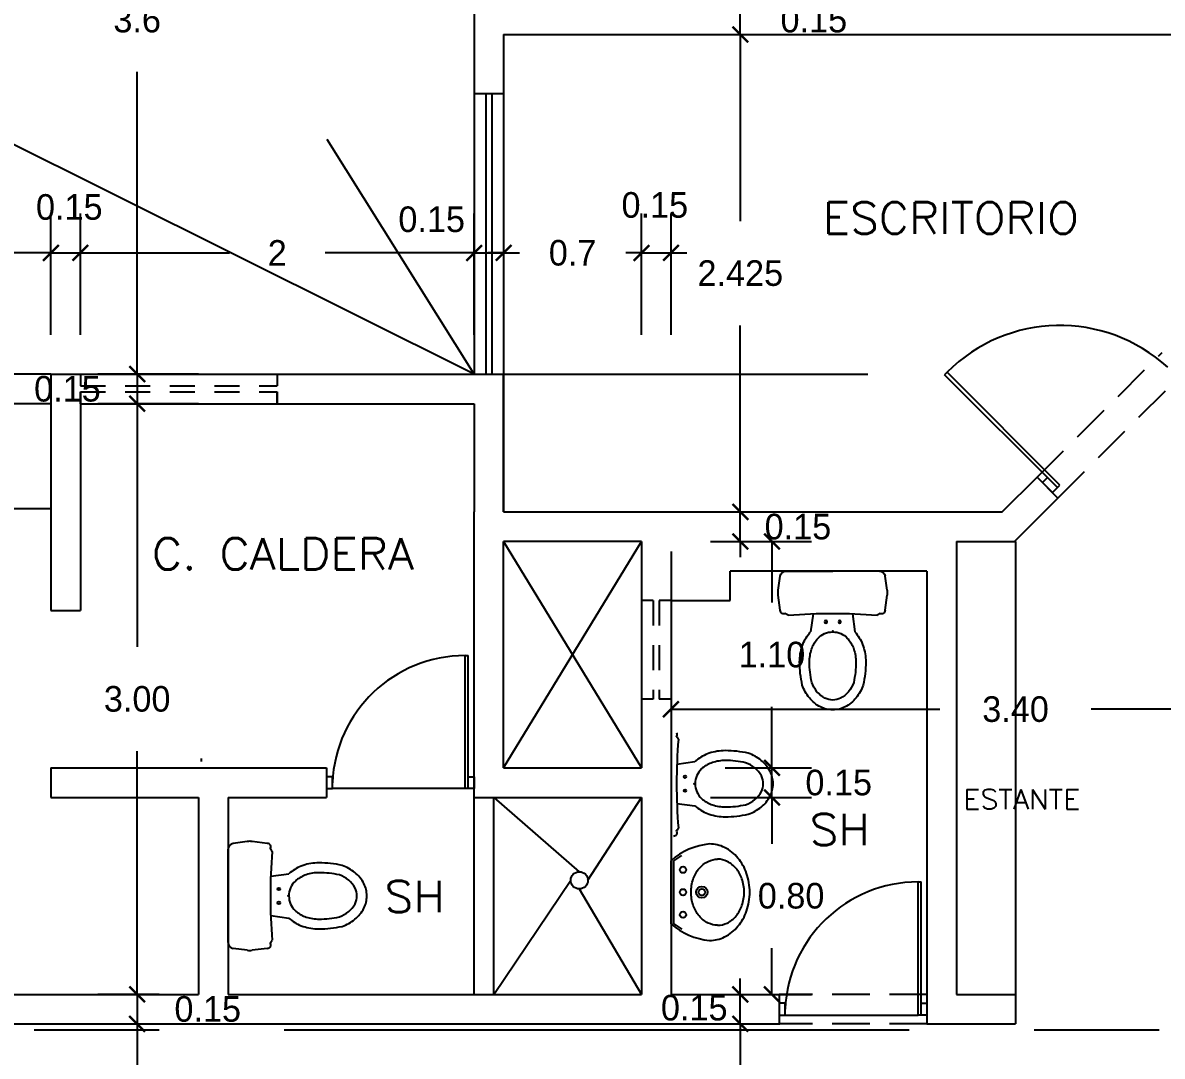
# Model space of a CAD drawing. Header units: millimetres. Extents: x 223 to 336, y 70 to 139.
# Drawn here: x 259.69 to 265.47, y 122.43 to 127.68 of the extents above; entities that cross this region are included whole.
import ezdxf

# ---------------------------------------------------------------- set-up
doc = ezdxf.new("R2010")
doc.units = ezdxf.units.MM
doc.linetypes.add('CENTERX2', pattern=[101.6, 63.5, -12.7, 12.7, -12.7])
doc.linetypes.add('HIDDEN', pattern=[9.525, 6.35, -3.175])
doc.layers.add('COTAS', color=3, linetype='Continuous', lineweight=9)
for name, color, linetype in [('linea-corte', 140, 'CENTERX2'), ('MUEBLES', 253, 'Continuous'), ('MUROS', 5, 'Continuous'), ('MUROS-BAJOS', 40, 'Continuous'), ('pisos', 8, 'Continuous'), ('PROYECCIONES', 6, 'HIDDEN'), ('PUERTAS', 2, 'Continuous'), ('TEXTOS', 4, 'Continuous')]:
    doc.layers.add(name, color=color, linetype=linetype)
doc.layers.add('VENTANAS', color=250, linetype='Continuous', plot=False)
doc.styles.add('ROMANS', font='romans.shx', dxfattribs={"height": 0.05})
doc.dimstyles.new('ISO-25', dxfattribs={"dimtxt": 0.13, "dimasz": 0.08, "dimexe": 0.2, "dimexo": 0.2, "dimgap": 0.2, "dimtad": 0, "dimtih": 1, "dimtoh": 1, "dimdec": 3, "dimdsep": 46, "dimtxsty": 'Standard', "dimblk": 'ARCHTICK', "dimcen": 3, "dimadec": 0, "dimazin": 0, "dimtfac": 1, "dimtdec": 3, "dimtmove": 0, "dimatfit": 3, "dimldrblk": 'ARCHTICK', "dimfxl": 1, "dimarcsym": 0})

# ---------------------------------------------------------------- blocks, each defined once
blk = doc.blocks.new('_ARCHTICK')
at = {"color": 0, "linetype": 'ByBlock', "const_width": 0.15}
blk.add_lwpolyline([(-0.5, -0.5), (0.5, 0.5)], dxfattribs=at)
blk = doc.blocks.new('*D173')
at = {"layer": 'COTAS', "color": 0, "lineweight": -2, "ltscale": 0.05, "transparency": 16777216}
for p, q in [((262.9788, 124.9958), (262.9788, 123.9937)), ((266.4788, 124.6208), (266.4788, 123.9937)), ((262.9788, 124.1937), (264.3446, 124.1937)), ((266.4788, 124.1937), (265.1129, 124.1937))]:
    blk.add_line(p, q, dxfattribs=at)
at = {"layer": 'Defpoints', "color": 0, "ltscale": 0.05, "transparency": 16777216}
for p in [(262.9788, 125.1958), (266.4788, 124.8208), (262.9788, 124.1937)]:
    blk.add_point(p, dxfattribs=at)
at = {"layer": 'COTAS', "color": 0, "lineweight": -2, "ltscale": 0.05, "transparency": 16777216, "xscale": 0.08, "yscale": 0.08, "zscale": 0.08, "rotation": 180}
blk.add_blockref('_ARCHTICK', (262.9788, 124.1937), dxfattribs=at)
at = {"layer": 'COTAS', "color": 0, "lineweight": -2, "ltscale": 0.05, "transparency": 16777216, "xscale": 0.08, "yscale": 0.08, "zscale": 0.08}
blk.add_blockref('_ARCHTICK', (266.4788, 124.1937), dxfattribs=at)
at = {"layer": 'COTAS', "color": 0, "ltscale": 0.05, "transparency": 16777216, "insert": (264.7288, 124.1937), "char_height": 0.13, "attachment_point": 5}
blk.add_mtext('3.40', dxfattribs=at)
blk = doc.blocks.new('*D175')
at = {"layer": 'COTAS', "color": 0, "lineweight": -2, "ltscale": 0.05, "transparency": 16777216}
for p, q in [((263.1788, 125.0458), (263.6915, 125.0458)), ((263.4915, 125.0458), (263.4915, 124.7358)), ((263.4915, 123.8958), (263.4915, 124.2058)), ((263.2538, 123.8958), (263.6915, 123.8958))]:
    blk.add_line(p, q, dxfattribs=at)
at = {"layer": 'Defpoints', "color": 0, "ltscale": 0.05, "transparency": 16777216}
for p in [(262.9788, 125.0458), (263.4915, 125.0458), (263.0538, 123.8958)]:
    blk.add_point(p, dxfattribs=at)
at = {"layer": 'COTAS', "color": 0, "lineweight": -2, "ltscale": 0.05, "transparency": 16777216, "xscale": 0.08, "yscale": 0.08, "zscale": 0.08}
for p, rotation in [((263.4915, 125.0458), 90), ((263.4915, 123.8958), 270)]:
    blk.add_blockref('_ARCHTICK', p, dxfattribs=dict(at, rotation=rotation))
at = {"layer": 'COTAS', "color": 0, "ltscale": 0.05, "transparency": 16777216, "insert": (263.4915, 124.4708), "char_height": 0.13, "attachment_point": 5}
blk.add_mtext('1.10', dxfattribs=at)
blk = doc.blocks.new('*D176')
at = {"layer": 'COTAS', "color": 0, "lineweight": -2, "ltscale": 0.05, "transparency": 16777216}
for p, q in [((260.5788, 125.7458), (260.0672, 125.7458)), ((260.2672, 125.7458), (260.2672, 124.5108)), ((260.2672, 122.7458), (260.2672, 123.9808)), ((260.3788, 122.7458), (260.0672, 122.7458))]:
    blk.add_line(p, q, dxfattribs=at)
at = {"layer": 'Defpoints', "color": 0, "ltscale": 0.05, "transparency": 16777216}
for p in [(260.7788, 125.7458), (260.2672, 122.7458), (260.5788, 122.7458)]:
    blk.add_point(p, dxfattribs=at)
at = {"layer": 'COTAS', "color": 0, "lineweight": -2, "ltscale": 0.05, "transparency": 16777216, "xscale": 0.08, "yscale": 0.08, "zscale": 0.08}
for p, rotation in [((260.2672, 125.7458), 90), ((260.2672, 122.7458), 270)]:
    blk.add_blockref('_ARCHTICK', p, dxfattribs=dict(at, rotation=rotation))
at = {"layer": 'COTAS', "color": 0, "ltscale": 0.05, "transparency": 16777216, "insert": (260.2672, 124.2458), "char_height": 0.13, "attachment_point": 5}
blk.add_mtext('3.00', dxfattribs=at)
blk = doc.blocks.new('*D188')
at = {"layer": 'COTAS', "color": 0, "lineweight": -2, "ltscale": 0.05, "transparency": 16777216}
for p, q in [((260.2672, 122.7458), (260.2672, 122.8258)), ((260.3788, 122.7458), (260.0672, 122.7458)), ((260.2672, 122.7458), (260.2672, 122.5958)), ((260.2672, 122.7458), (260.2672, 122.5958)), ((258.5788, 122.5958), (260.4672, 122.5958)), ((260.2672, 122.5958), (260.2672, 122.5158))]:
    blk.add_line(p, q, dxfattribs=at)
at = {"layer": 'Defpoints', "color": 0, "ltscale": 0.05, "transparency": 16777216}
for p in [(260.5788, 122.7458), (258.3788, 122.5958), (260.2672, 122.5958)]:
    blk.add_point(p, dxfattribs=at)
at = {"layer": 'COTAS', "color": 0, "lineweight": -2, "ltscale": 0.05, "transparency": 16777216, "xscale": 0.08, "yscale": 0.08, "zscale": 0.08}
for p, rotation in [((260.2672, 122.7458), 270), ((260.2672, 122.5958), 90)]:
    blk.add_blockref('_ARCHTICK', p, dxfattribs=dict(at, rotation=rotation))
at = {"layer": 'COTAS', "color": 0, "ltscale": 0.05, "transparency": 16777216, "insert": (260.6256, 122.6708), "char_height": 0.13, "attachment_point": 5}
blk.add_mtext('0.15', dxfattribs=at)
blk = doc.blocks.new('*D189')
at = {"layer": 'COTAS', "color": 0, "lineweight": -2, "ltscale": 0.05, "transparency": 16777216}
for p, q in [((258.5788, 122.5958), (260.4672, 122.5958)), ((260.2672, 122.5958), (260.2672, 122.3608)), ((260.2672, 121.5958), (260.2672, 121.8308)), ((258.5788, 121.5958), (260.4672, 121.5958))]:
    blk.add_line(p, q, dxfattribs=at)
at = {"layer": 'Defpoints', "color": 0, "ltscale": 0.05, "transparency": 16777216}
for p in [(258.3788, 122.5958), (258.3788, 121.5958), (260.2672, 121.5958)]:
    blk.add_point(p, dxfattribs=at)
at = {"layer": 'COTAS', "color": 0, "lineweight": -2, "ltscale": 0.05, "transparency": 16777216, "xscale": 0.08, "yscale": 0.08, "zscale": 0.08}
for p, rotation in [((260.2672, 122.5958), 90), ((260.2672, 121.5958), 270)]:
    blk.add_blockref('_ARCHTICK', p, dxfattribs=dict(at, rotation=rotation))
at = {"layer": 'COTAS', "color": 0, "ltscale": 0.05, "transparency": 16777216, "insert": (260.2672, 122.0958), "char_height": 0.13, "attachment_point": 5}
blk.add_mtext('1.00', dxfattribs=at)
blk = doc.blocks.new('*D192')
at = {"layer": 'COTAS', "color": 0, "lineweight": -2, "ltscale": 0.05, "transparency": 16777216}
for p, q in [((263.2931, 122.5958), (263.5308, 122.5958)), ((263.3308, 122.5958), (263.3308, 122.3608)), ((263.3308, 121.5958), (263.3308, 121.8308)), ((263.2931, 121.5958), (263.5308, 121.5958))]:
    blk.add_line(p, q, dxfattribs=at)
at = {"layer": 'Defpoints', "color": 0, "ltscale": 0.05, "transparency": 16777216}
for p in [(263.0931, 122.5958), (263.3308, 122.5958), (263.0931, 121.5958)]:
    blk.add_point(p, dxfattribs=at)
at = {"layer": 'COTAS', "color": 0, "lineweight": -2, "ltscale": 0.05, "transparency": 16777216, "xscale": 0.08, "yscale": 0.08, "zscale": 0.08}
for p, rotation in [((263.3308, 122.5958), 90), ((263.3308, 121.5958), 270)]:
    blk.add_blockref('_ARCHTICK', p, dxfattribs=dict(at, rotation=rotation))
at = {"layer": 'COTAS', "color": 0, "ltscale": 0.05, "transparency": 16777216, "insert": (263.3308, 122.0958), "char_height": 0.13, "attachment_point": 5}
blk.add_mtext('1.00', dxfattribs=at)
blk = doc.blocks.new('*D193')
at = {"layer": 'COTAS', "color": 0, "lineweight": -2, "ltscale": 0.05, "transparency": 16777216}
for p, q in [((263.3308, 122.7458), (263.3308, 122.8258)), ((263.1788, 122.7458), (263.5308, 122.7458)), ((263.3308, 122.5958), (263.3308, 122.7458)), ((263.3308, 122.5958), (263.3308, 122.7458)), ((263.2931, 122.5958), (263.5308, 122.5958)), ((263.3308, 122.5958), (263.3308, 122.5158))]:
    blk.add_line(p, q, dxfattribs=at)
at = {"layer": 'Defpoints', "color": 0, "ltscale": 0.05, "transparency": 16777216}
for p in [(262.9788, 122.7458), (263.3308, 122.7458), (263.0931, 122.5958)]:
    blk.add_point(p, dxfattribs=at)
at = {"layer": 'COTAS', "color": 0, "lineweight": -2, "ltscale": 0.05, "transparency": 16777216, "xscale": 0.08, "yscale": 0.08, "zscale": 0.08}
for p, rotation in [((263.3308, 122.7458), 270), ((263.3308, 122.5958), 90)]:
    blk.add_blockref('_ARCHTICK', p, dxfattribs=dict(at, rotation=rotation))
at = {"layer": 'COTAS', "color": 0, "ltscale": 0.05, "transparency": 16777216, "insert": (263.0967, 122.6772), "char_height": 0.13, "attachment_point": 5}
blk.add_mtext('0.15', dxfattribs=at)
blk = doc.blocks.new('*D194')
at = {"layer": 'COTAS', "color": 0, "lineweight": -2, "ltscale": 0.05, "transparency": 16777216}
for p, q in [((263.1788, 123.7458), (263.6915, 123.7458)), ((263.4915, 123.7458), (263.4915, 123.5108)), ((263.4915, 122.7458), (263.4915, 122.9808)), ((263.1788, 122.7458), (263.6915, 122.7458))]:
    blk.add_line(p, q, dxfattribs=at)
at = {"layer": 'Defpoints', "color": 0, "ltscale": 0.05, "transparency": 16777216}
for p in [(262.9788, 123.7458), (263.4915, 123.7458), (262.9788, 122.7458)]:
    blk.add_point(p, dxfattribs=at)
at = {"layer": 'COTAS', "color": 0, "lineweight": -2, "ltscale": 0.05, "transparency": 16777216, "xscale": 0.08, "yscale": 0.08, "zscale": 0.08}
for p, rotation in [((263.4915, 123.7458), 90), ((263.4915, 122.7458), 270)]:
    blk.add_blockref('_ARCHTICK', p, dxfattribs=dict(at, rotation=rotation))
at = {"layer": 'COTAS', "color": 0, "ltscale": 0.05, "transparency": 16777216, "insert": (263.5887, 123.2458), "char_height": 0.13, "attachment_point": 5}
blk.add_mtext('0.80', dxfattribs=at)
blk = doc.blocks.new('*D195')
at = {"layer": 'COTAS', "color": 0, "lineweight": -2, "ltscale": 0.05, "transparency": 16777216}
for p, q in [((263.4915, 123.8958), (263.4915, 123.9758)), ((263.2538, 123.8958), (263.6915, 123.8958)), ((263.4915, 123.7458), (263.4915, 123.8958)), ((263.4915, 123.7458), (263.4915, 123.8958)), ((263.1788, 123.7458), (263.6915, 123.7458)), ((263.4915, 123.7458), (263.4915, 123.6658))]:
    blk.add_line(p, q, dxfattribs=at)
at = {"layer": 'Defpoints', "color": 0, "ltscale": 0.05, "transparency": 16777216}
for p in [(263.0538, 123.8958), (263.4915, 123.8958), (262.9788, 123.7458)]:
    blk.add_point(p, dxfattribs=at)
at = {"layer": 'COTAS', "color": 0, "lineweight": -2, "ltscale": 0.05, "transparency": 16777216, "xscale": 0.08, "yscale": 0.08, "zscale": 0.08}
for p, rotation in [((263.4915, 123.8958), 270), ((263.4915, 123.7458), 90)]:
    blk.add_blockref('_ARCHTICK', p, dxfattribs=dict(at, rotation=rotation))
at = {"layer": 'COTAS', "color": 0, "ltscale": 0.05, "transparency": 16777216, "insert": (263.8305, 123.8208), "char_height": 0.13, "attachment_point": 5}
blk.add_mtext('0.15', dxfattribs=at)
blk = doc.blocks.new('*D225')
at = {"layer": 'COTAS', "color": 0, "lineweight": -2, "ltscale": 0.05, "transparency": 16777216}
for p, q in [((260.5788, 129.4958), (260.0672, 129.4958)), ((260.2672, 129.4958), (260.2672, 127.9608)), ((260.2672, 125.8958), (260.2672, 127.4308)), ((260.5788, 125.8958), (260.0672, 125.8958))]:
    blk.add_line(p, q, dxfattribs=at)
at = {"layer": 'Defpoints', "color": 0, "ltscale": 0.05, "transparency": 16777216}
for p in [(260.7788, 129.4958), (260.2672, 125.8958), (260.7788, 125.8958)]:
    blk.add_point(p, dxfattribs=at)
at = {"layer": 'COTAS', "color": 0, "lineweight": -2, "ltscale": 0.05, "transparency": 16777216, "xscale": 0.08, "yscale": 0.08, "zscale": 0.08}
for p, rotation in [((260.2672, 129.4958), 90), ((260.2672, 125.8958), 270)]:
    blk.add_blockref('_ARCHTICK', p, dxfattribs=dict(at, rotation=rotation))
at = {"layer": 'COTAS', "color": 0, "ltscale": 0.05, "transparency": 16777216, "insert": (260.2672, 127.6958), "char_height": 0.13, "attachment_point": 5}
blk.add_mtext('3.6', dxfattribs=at)
blk = doc.blocks.new('*D226')
at = {"layer": 'COTAS', "color": 0, "lineweight": -2, "ltscale": 0.05, "transparency": 16777216}
for p, q in [((260.2672, 125.8958), (260.2672, 125.9758)), ((260.5788, 125.8958), (260.0672, 125.8958)), ((260.2672, 125.8958), (260.2672, 125.7458)), ((260.2672, 125.8958), (260.2672, 125.7458)), ((260.5788, 125.7458), (260.0672, 125.7458)), ((260.2672, 125.7458), (260.2672, 125.6658))]:
    blk.add_line(p, q, dxfattribs=at)
at = {"layer": 'Defpoints', "color": 0, "ltscale": 0.05, "transparency": 16777216}
for p in [(260.7788, 125.8958), (260.2672, 125.7458), (260.7788, 125.7458)]:
    blk.add_point(p, dxfattribs=at)
at = {"layer": 'COTAS', "color": 0, "lineweight": -2, "ltscale": 0.05, "transparency": 16777216, "xscale": 0.08, "yscale": 0.08, "zscale": 0.08}
for p, rotation in [((260.2672, 125.8958), 270), ((260.2672, 125.7458), 90)]:
    blk.add_blockref('_ARCHTICK', p, dxfattribs=dict(at, rotation=rotation))
at = {"layer": 'COTAS', "color": 0, "ltscale": 0.05, "transparency": 16777216, "insert": (259.9128, 125.8208), "char_height": 0.13, "attachment_point": 5}
blk.add_mtext('0.15', dxfattribs=at)
blk = doc.blocks.new('*D240')
at = {"layer": 'COTAS', "color": 0, "lineweight": -2, "ltscale": 0.05, "transparency": 16777216}
for p, q in [((263.3308, 125.1958), (263.3308, 125.2758)), ((263.1788, 125.1958), (263.5308, 125.1958)), ((263.3308, 125.0458), (263.3308, 125.1958)), ((263.3308, 125.0458), (263.3308, 125.1958)), ((263.1788, 125.0458), (263.5308, 125.0458)), ((263.3308, 125.0458), (263.3308, 124.9658))]:
    blk.add_line(p, q, dxfattribs=at)
at = {"layer": 'Defpoints', "color": 0, "ltscale": 0.05, "transparency": 16777216}
for p in [(262.9788, 125.1958), (263.3308, 125.1958), (262.9788, 125.0458)]:
    blk.add_point(p, dxfattribs=at)
at = {"layer": 'COTAS', "color": 0, "lineweight": -2, "ltscale": 0.05, "transparency": 16777216, "xscale": 0.08, "yscale": 0.08, "zscale": 0.08}
for p, rotation in [((263.3308, 125.1958), 270), ((263.3308, 125.0458), 90)]:
    blk.add_blockref('_ARCHTICK', p, dxfattribs=dict(at, rotation=rotation))
at = {"layer": 'COTAS', "color": 0, "ltscale": 0.05, "transparency": 16777216, "insert": (263.6234, 125.1208), "char_height": 0.13, "attachment_point": 5}
blk.add_mtext('0.15', dxfattribs=at)
blk = doc.blocks.new('*D241')
at = {"layer": 'COTAS', "color": 0, "lineweight": -2, "ltscale": 0.05, "transparency": 16777216}
for p, q in [((263.1788, 127.6208), (263.5308, 127.6208)), ((263.3308, 127.6208), (263.3308, 126.6733)), ((263.3308, 125.1958), (263.3308, 126.1433)), ((263.1788, 125.1958), (263.5308, 125.1958))]:
    blk.add_line(p, q, dxfattribs=at)
at = {"layer": 'Defpoints', "color": 0, "ltscale": 0.05, "transparency": 16777216}
for p in [(262.9788, 127.6208), (263.3308, 127.6208), (262.9788, 125.1958)]:
    blk.add_point(p, dxfattribs=at)
at = {"layer": 'COTAS', "color": 0, "lineweight": -2, "ltscale": 0.05, "transparency": 16777216, "xscale": 0.08, "yscale": 0.08, "zscale": 0.08}
for p, rotation in [((263.3308, 127.6208), 90), ((263.3308, 125.1958), 270)]:
    blk.add_blockref('_ARCHTICK', p, dxfattribs=dict(at, rotation=rotation))
at = {"layer": 'COTAS', "color": 0, "ltscale": 0.05, "transparency": 16777216, "insert": (263.3308, 126.4083), "char_height": 0.13, "attachment_point": 5}
blk.add_mtext('2.425', dxfattribs=at)
blk = doc.blocks.new('*D242')
at = {"layer": 'COTAS', "color": 0, "lineweight": -2, "ltscale": 0.05, "transparency": 16777216}
for p, q in [((263.3308, 127.7708), (263.3308, 127.8508)), ((263.1788, 127.7708), (263.5308, 127.7708)), ((263.3308, 127.6208), (263.3308, 127.7708)), ((263.3308, 127.6208), (263.3308, 127.7708)), ((263.1788, 127.6208), (263.5308, 127.6208)), ((263.3308, 127.6208), (263.3308, 127.5408))]:
    blk.add_line(p, q, dxfattribs=at)
at = {"layer": 'Defpoints', "color": 0, "ltscale": 0.05, "transparency": 16777216}
for p in [(262.9788, 127.7708), (263.3308, 127.7708), (262.9788, 127.6208)]:
    blk.add_point(p, dxfattribs=at)
at = {"layer": 'COTAS', "color": 0, "lineweight": -2, "ltscale": 0.05, "transparency": 16777216, "xscale": 0.08, "yscale": 0.08, "zscale": 0.08}
for p, rotation in [((263.3308, 127.7708), 270), ((263.3308, 127.6208), 90)]:
    blk.add_blockref('_ARCHTICK', p, dxfattribs=dict(at, rotation=rotation))
at = {"layer": 'COTAS', "color": 0, "ltscale": 0.05, "transparency": 16777216, "insert": (263.7041, 127.6958), "char_height": 0.13, "attachment_point": 5}
blk.add_mtext('0.15', dxfattribs=at)
blk = doc.blocks.new('Waters02')
for p, q in [((-0.2369, 0), (0, 0)), ((0, 0), (0.2369, 0)), ((0.2369, 0), (0, 0)), ((-0.2763, -0.0968), (-0.2666, -0.0259)), ((0.2763, -0.0968), (0.2666, -0.0259)), ((-0.2665, -0.1989), (-0.2764, -0.1232)), ((0.2665, -0.1989), (0.2764, -0.1232)), ((-0.0999, -0.2168), (-0.1124, -0.3084)), ((0.1001, -0.2168), (0.1123, -0.3084))]:
    blk.add_line(p, q)
for points in [[(-0.1124, -0.3084, 0.013963), (-0.1187, -0.3158, 0.089637), (-0.1546, -0.3811, 0.081306), (-0.1679, -0.462, 0.056545), (-0.1546, -0.5792, 0.089637), (-0.1187, -0.6444, 0.104644), (-0.0624, -0.69, 0.118458), (0, -0.705, 0.108474)], [(-0.0754, -0.3421, 0.013963), (-0.0799, -0.3474, 0.089637), (-0.1073, -0.397, 0.081306), (-0.1179, -0.462, 0.055176), (-0.1065, -0.5655, 0.085892), (-0.0799, -0.6129, 0.104644), (-0.0397, -0.6455, 0.118458), (0, -0.655, 0.118458)], [(0, -0.705, 0.118458), (0.0624, -0.69, 0.104644), (0.1187, -0.6444, 0.089637), (0.1546, -0.5792, 0.056545), (0.1679, -0.462, 0.081306), (0.1546, -0.3811, 0.089637), (0.1187, -0.3158, 0.014084), (0.1123, -0.3084, 0.108474)], [(0, -0.655, 0.118458), (0.0397, -0.6455, 0.104644), (0.0799, -0.6129, 0.085892), (0.1065, -0.5655, 0.055176), (0.1179, -0.462, 0.081306), (0.1073, -0.397, 0.089637), (0.0799, -0.3474, 0.014084), (0.0753, -0.342, 0.014084)]]:
    blk.add_lwpolyline(points, format="xyb")
for centre in [(-0.0351, -0.2578), (0.0352, -0.2578)]:
    blk.add_circle(centre, 0.00635)
for centre, radius, start, end in [((-0.2369, -0.03), 0.03, 90, 172.23483), ((0.2369, -0.03), 0.03, 7.76517, 90), ((-0.1772, -0.1103), 0.1, 172.23483, 187.43141), ((0.1772, -0.1103), 0.1, 352.56859, 7.76517), ((-0.2368, -0.195), 0.03, 187.43141, 224.95324), ((-0.2492, -0.1825), 0.0348, 255.42526, 291.0227), ((-0.223, -0.2095), 0.0148, 201.68967, 259.56391), ((0.0001, -3.0244), 2.8094, 90.00157, 94.60914), ((0.0001, -3.0244), 2.8094, 85.39307, 90.00157), ((-0.0001, -3.0244), 2.8094, 85.39086, 89.99843), ((0.223, -0.2095), 0.0148, 280.43609, 338.31033), ((0.2492, -0.1825), 0.0348, 248.9773, 284.57474), ((0.2368, -0.195), 0.03, 315.04676, 352.56859), ((0, -0.4116), 0.1025, 42.73136, 137.3026)]:
    blk.add_arc(centre, radius, start, end)
blk.add_point((0, -0.305))
blk = doc.blocks.new('Lavats14')
for p, q in [((-0.16, 0), (0.16, 0)), ((-0.16, -0.014), (-0.1871, -0.0546)), ((-0.16, -0.014), (0.16, -0.014)), ((0.16, -0.014), (0.1871, -0.0546))]:
    blk.add_line(p, q)
for points in [[(-0.1679, -0.2366, -0.115976), (-0.1565, -0.1883, -0.104098), (-0.1206, -0.1429, -0.090776), (-0.0674, -0.113, -0.083177), (0, -0.1017, -0.083177), (0.0674, -0.113, -0.090776), (0.1206, -0.1429, -0.104098), (0.1565, -0.1883, -0.115976), (0.1679, -0.2366, -0.115976)], [(-0.245, -0.1961, 0.115976), (-0.2271, -0.2721, 0.104098), (-0.1732, -0.3402, 0.090776), (-0.0957, -0.3839, 0.083177), (0, -0.4, 0.083177), (0.0957, -0.3839, 0.090776), (0.1732, -0.3402, 0.104098), (0.2271, -0.2721, 0.115976), (0.245, -0.1961, 0.115976)], [(-0.1679, -0.2366, 0.115976), (-0.1565, -0.285, 0.104098), (-0.1206, -0.3304, 0.090776), (-0.0674, -0.3603, 0.083177), (0, -0.3716, 0.083177), (0.0674, -0.3603, 0.090776), (0.1206, -0.3304, 0.104098), (0.1565, -0.285, 0.115976), (0.1679, -0.2366, 0.115976)]]:
    blk.add_lwpolyline(points, format="xyb")
for centre, radius in [((-0.1144, -0.0613), 0.016), ((0, -0.0613), 0.016), ((0.1138, -0.0613), 0.016), ((0, -0.1564), 0.029), ((0, -0.1564), 0.0172)]:
    blk.add_circle(centre, radius)
for centre, start, end in [((0.0997, -0.229), 138.58883, 174.53727), ((-0.0997, -0.229), 5.46273, 41.41117)]:
    blk.add_arc(centre, 0.3463, start, end)
blk = doc.blocks.new('*D291')
at = {"layer": 'COTAS', "color": 0, "lineweight": -2, "ltscale": 0.05, "transparency": 16777216}
for p, q in [((258.0288, 126.0958), (258.0288, 126.7116)), ((259.8288, 126.0958), (259.8288, 126.7116)), ((258.0288, 126.5116), (258.6204, 126.5116)), ((259.8288, 126.5116), (259.2371, 126.5116))]:
    blk.add_line(p, q, dxfattribs=at)
at = {"layer": 'Defpoints', "color": 0, "ltscale": 0.05, "transparency": 16777216}
for p in [(259.8288, 126.5116), (258.0288, 125.8958), (259.8288, 125.8958)]:
    blk.add_point(p, dxfattribs=at)
at = {"layer": 'COTAS', "color": 0, "lineweight": -2, "ltscale": 0.05, "transparency": 16777216, "xscale": 0.08, "yscale": 0.08, "zscale": 0.08, "rotation": 180}
blk.add_blockref('_ARCHTICK', (258.0288, 126.5116), dxfattribs=at)
at = {"layer": 'COTAS', "color": 0, "lineweight": -2, "ltscale": 0.05, "transparency": 16777216, "xscale": 0.08, "yscale": 0.08, "zscale": 0.08}
blk.add_blockref('_ARCHTICK', (259.8288, 126.5116), dxfattribs=at)
at = {"layer": 'COTAS', "color": 0, "ltscale": 0.05, "transparency": 16777216, "insert": (258.9288, 126.5116), "char_height": 0.13, "attachment_point": 5}
blk.add_mtext('1.8', dxfattribs=at)
blk = doc.blocks.new('*D292')
at = {"layer": 'COTAS', "color": 0, "lineweight": -2, "ltscale": 0.05, "transparency": 16777216}
for p, q in [((259.8288, 126.0958), (259.8288, 126.7116)), ((259.9788, 126.0958), (259.9788, 126.7116)), ((259.8288, 126.5116), (259.7488, 126.5116)), ((259.8288, 126.5116), (259.9788, 126.5116)), ((259.9788, 126.5116), (260.0588, 126.5116))]:
    blk.add_line(p, q, dxfattribs=at)
at = {"layer": 'Defpoints', "color": 0, "ltscale": 0.05, "transparency": 16777216}
for p in [(259.9788, 126.5116), (259.8288, 125.8958), (259.9788, 125.8958)]:
    blk.add_point(p, dxfattribs=at)
at = {"layer": 'COTAS', "color": 0, "lineweight": -2, "ltscale": 0.05, "transparency": 16777216, "xscale": 0.08, "yscale": 0.08, "zscale": 0.08}
blk.add_blockref('_ARCHTICK', (259.8288, 126.5116), dxfattribs=at)
at = {"layer": 'COTAS', "color": 0, "lineweight": -2, "ltscale": 0.05, "transparency": 16777216, "xscale": 0.08, "yscale": 0.08, "zscale": 0.08, "rotation": 180}
blk.add_blockref('_ARCHTICK', (259.9788, 126.5116), dxfattribs=at)
at = {"layer": 'COTAS', "color": 0, "ltscale": 0.05, "transparency": 16777216, "insert": (259.9225, 126.7441), "char_height": 0.13, "attachment_point": 5}
blk.add_mtext('0.15', dxfattribs=at)
blk = doc.blocks.new('*D293')
at = {"layer": 'COTAS', "color": 0, "lineweight": -2, "ltscale": 0.05, "transparency": 16777216}
for p, q in [((259.9788, 126.0958), (259.9788, 126.7116)), ((261.9788, 126.0958), (261.9788, 126.7116)), ((259.9788, 126.5116), (260.7354, 126.5116)), ((261.9788, 126.5116), (261.2221, 126.5116))]:
    blk.add_line(p, q, dxfattribs=at)
at = {"layer": 'Defpoints', "color": 0, "ltscale": 0.05, "transparency": 16777216}
for p in [(261.9788, 126.5116), (259.9788, 125.8958), (261.9788, 125.8958)]:
    blk.add_point(p, dxfattribs=at)
at = {"layer": 'COTAS', "color": 0, "lineweight": -2, "ltscale": 0.05, "transparency": 16777216, "xscale": 0.08, "yscale": 0.08, "zscale": 0.08, "rotation": 180}
blk.add_blockref('_ARCHTICK', (259.9788, 126.5116), dxfattribs=at)
at = {"layer": 'COTAS', "color": 0, "lineweight": -2, "ltscale": 0.05, "transparency": 16777216, "xscale": 0.08, "yscale": 0.08, "zscale": 0.08}
blk.add_blockref('_ARCHTICK', (261.9788, 126.5116), dxfattribs=at)
at = {"layer": 'COTAS', "color": 0, "ltscale": 0.05, "transparency": 16777216, "insert": (260.9788, 126.5116), "char_height": 0.13, "attachment_point": 5}
blk.add_mtext('2', dxfattribs=at)
blk = doc.blocks.new('*D294')
at = {"layer": 'COTAS', "color": 0, "lineweight": -2, "ltscale": 0.05, "transparency": 16777216}
for p, q in [((261.9788, 126.0958), (261.9788, 126.7116)), ((262.1288, 126.0958), (262.1288, 126.7116)), ((261.9788, 126.5116), (261.8988, 126.5116)), ((261.9788, 126.5116), (262.1288, 126.5116)), ((262.1288, 126.5116), (262.2088, 126.5116))]:
    blk.add_line(p, q, dxfattribs=at)
at = {"layer": 'Defpoints', "color": 0, "ltscale": 0.05, "transparency": 16777216}
for p in [(262.1288, 126.5116), (261.9788, 125.8958), (262.1288, 125.8958)]:
    blk.add_point(p, dxfattribs=at)
at = {"layer": 'COTAS', "color": 0, "lineweight": -2, "ltscale": 0.05, "transparency": 16777216, "xscale": 0.08, "yscale": 0.08, "zscale": 0.08}
blk.add_blockref('_ARCHTICK', (261.9788, 126.5116), dxfattribs=at)
at = {"layer": 'COTAS', "color": 0, "lineweight": -2, "ltscale": 0.05, "transparency": 16777216, "xscale": 0.08, "yscale": 0.08, "zscale": 0.08, "rotation": 180}
blk.add_blockref('_ARCHTICK', (262.1288, 126.5116), dxfattribs=at)
at = {"layer": 'COTAS', "color": 0, "ltscale": 0.05, "transparency": 16777216, "insert": (261.7631, 126.6817), "char_height": 0.13, "attachment_point": 5}
blk.add_mtext('0.15', dxfattribs=at)
blk = doc.blocks.new('*D295')
at = {"layer": 'COTAS', "color": 0, "lineweight": -2, "ltscale": 0.05, "transparency": 16777216}
for p, q in [((262.1288, 126.0958), (262.1288, 126.7116)), ((262.8288, 126.0958), (262.8288, 126.7116)), ((262.1288, 126.5116), (262.0488, 126.5116)), ((262.1288, 126.5116), (262.1596, 126.5116)), ((262.8288, 126.5116), (262.7979, 126.5116)), ((262.8288, 126.5116), (262.9088, 126.5116))]:
    blk.add_line(p, q, dxfattribs=at)
at = {"layer": 'Defpoints', "color": 0, "ltscale": 0.05, "transparency": 16777216}
for p in [(262.8288, 126.5116), (262.1288, 125.8958), (262.8288, 125.8958)]:
    blk.add_point(p, dxfattribs=at)
at = {"layer": 'COTAS', "color": 0, "lineweight": -2, "ltscale": 0.05, "transparency": 16777216, "xscale": 0.08, "yscale": 0.08, "zscale": 0.08}
blk.add_blockref('_ARCHTICK', (262.1288, 126.5116), dxfattribs=at)
at = {"layer": 'COTAS', "color": 0, "lineweight": -2, "ltscale": 0.05, "transparency": 16777216, "xscale": 0.08, "yscale": 0.08, "zscale": 0.08, "rotation": 180}
blk.add_blockref('_ARCHTICK', (262.8288, 126.5116), dxfattribs=at)
at = {"layer": 'COTAS', "color": 0, "ltscale": 0.05, "transparency": 16777216, "insert": (262.4788, 126.5116), "char_height": 0.13, "attachment_point": 5}
blk.add_mtext('0.7', dxfattribs=at)
blk = doc.blocks.new('*D296')
at = {"layer": 'COTAS', "color": 0, "lineweight": -2, "ltscale": 0.05, "transparency": 16777216}
for p, q in [((262.8288, 126.0958), (262.8288, 126.7116)), ((262.9788, 126.0958), (262.9788, 126.7116)), ((262.8288, 126.5116), (262.7488, 126.5116)), ((262.8288, 126.5116), (262.9788, 126.5116)), ((262.9788, 126.5116), (263.0588, 126.5116))]:
    blk.add_line(p, q, dxfattribs=at)
at = {"layer": 'Defpoints', "color": 0, "ltscale": 0.05, "transparency": 16777216}
for p in [(262.9788, 126.5116), (262.8288, 125.8958), (262.9788, 125.8958)]:
    blk.add_point(p, dxfattribs=at)
at = {"layer": 'COTAS', "color": 0, "lineweight": -2, "ltscale": 0.05, "transparency": 16777216, "xscale": 0.08, "yscale": 0.08, "zscale": 0.08}
blk.add_blockref('_ARCHTICK', (262.8288, 126.5116), dxfattribs=at)
at = {"layer": 'COTAS', "color": 0, "lineweight": -2, "ltscale": 0.05, "transparency": 16777216, "xscale": 0.08, "yscale": 0.08, "zscale": 0.08, "rotation": 180}
blk.add_blockref('_ARCHTICK', (262.9788, 126.5116), dxfattribs=at)
at = {"layer": 'COTAS', "color": 0, "ltscale": 0.05, "transparency": 16777216, "insert": (262.8965, 126.7545), "char_height": 0.13, "attachment_point": 5}
blk.add_mtext('0.15', dxfattribs=at)
blk = doc.blocks.new('A$C235B6341')
for p, q in [((0.1666, 0.4882), (0.1541, 0.3966)), ((0.3666, 0.4882), (0.3788, 0.3966))]:
    blk.add_line(p, q)
for points in [[(0.1541, 0.3966, 0.013963), (0.1478, 0.3892, 0.089637), (0.1119, 0.3239, 0.081306), (0.0986, 0.243, 0.056545), (0.1119, 0.1258, 0.089637), (0.1478, 0.0606, 0.104644), (0.2041, 0.015, 0.118458), (0.2665, 0, 0.108474)], [(0.1911, 0.3629, 0.013963), (0.1866, 0.3576, 0.089637), (0.1592, 0.308, 0.081306), (0.1486, 0.243, 0.055176), (0.16, 0.1395, 0.085892), (0.1866, 0.0921, 0.104644), (0.2268, 0.0595, 0.118458), (0.2665, 0.05, 0.118458)], [(0.2665, 0, 0.118458), (0.3289, 0.015, 0.104644), (0.3852, 0.0606, 0.089637), (0.4211, 0.1258, 0.056545), (0.4344, 0.243, 0.081306), (0.4211, 0.3239, 0.089637), (0.3852, 0.3892, 0.014084), (0.3788, 0.3966, 0.108474)], [(0.2665, 0.05, 0.118458), (0.3062, 0.0595, 0.104644), (0.3464, 0.0921, 0.085892), (0.373, 0.1395, 0.055176), (0.3844, 0.243, 0.081306), (0.3738, 0.308, 0.089637), (0.3464, 0.3576, 0.014084), (0.3418, 0.363, 0.014084)]]:
    blk.add_lwpolyline(points, format="xyb")
for centre in [(0.2314, 0.4472), (0.3017, 0.4472)]:
    blk.add_circle(centre, 0.00635)
for centre, radius, start, end in [((0.0297, 0.51), 0.03, 187.43141, 224.95324), ((0.0173, 0.5225), 0.0348, 255.42526, 291.0227), ((0.0435, 0.4955), 0.0148, 201.68967, 259.56391), ((0.2666, -2.3194), 2.8094, 90.00157, 94.60914), ((0.2666, -2.3194), 2.8094, 85.39307, 90.00157), ((0.2664, -2.3194), 2.8094, 85.39086, 89.99843), ((0.4895, 0.4955), 0.0148, 280.43609, 338.31033), ((0.5157, 0.5225), 0.0348, 248.9773, 284.57474), ((0.2665, 0.2934), 0.1025, 42.73136, 137.3026)]:
    blk.add_arc(centre, radius, start, end)
blk.add_point((0.2665, 0.4))

msp = doc.modelspace()

# ---------------------------------------------------------------- linework, layer by layer
at = {"layer": 'linea-corte', "ltscale": 0.05}
msp.add_line((279.42895, 122.5646), (240.85601, 122.5646), dxfattribs=at)
at = {"layer": 'MUEBLES'}
msp.add_lwpolyline([(259.82876, 125.21114), (258.7132, 125.21114), (258.7132, 125.74582)], dxfattribs=at)
at = {"layer": 'MUROS', "ltscale": 0.05}
for p, q in [((261.97876, 128.07082), (261.97876, 127.32082)), ((262.12876, 127.62082), (262.12876, 127.32082)), ((259.82876, 125.89582), (259.82876, 124.69582)), ((262.12876, 125.89582), (262.12876, 125.19582)), ((262.12876, 125.19582), (262.12876, 125.89582)), ((259.97876, 125.74582), (259.97876, 124.69582)), ((261.97876, 125.74582), (261.97876, 125.19582)), ((261.97876, 125.74582), (261.97876, 125.19582)), ((264.66099, 125.19582), (264.83777, 125.37259)), ((264.66099, 125.19582), (264.83777, 125.37259)), ((264.94384, 125.26653), (264.83777, 125.37259)), ((264.94384, 125.26653), (264.83777, 125.37259)), ((264.72313, 125.04582), (264.94384, 125.26653)), ((264.72313, 125.04582), (264.94384, 125.26653)), ((261.97876, 123.74582), (261.97876, 125.19582)), ((262.82876, 125.04582), (262.12876, 125.04582)), ((262.12876, 123.89582), (262.12876, 125.04582)), ((262.82876, 125.04582), (262.82876, 123.89582)), ((264.42876, 125.04582), (264.42876, 122.74582)), ((264.27876, 124.89582), (264.27876, 122.59582)), ((262.97876, 124.74582), (262.97876, 122.74582)), ((259.82876, 123.89582), (259.82876, 123.74582)), ((261.22876, 123.89582), (261.22876, 123.74582)), ((261.22876, 123.89582), (261.22876, 123.74582)), ((260.57876, 123.74582), (260.57876, 122.74582)), ((260.72876, 123.74582), (260.72876, 122.74582)), ((262.82876, 123.74582), (262.82876, 122.74582)), ((263.52876, 122.74582), (263.52876, 122.59582)), ((264.72876, 122.73862), (264.72876, 122.59582))]:
    msp.add_line(p, q, dxfattribs=at)
at = {"layer": 'MUROS'}
for p, q in [((262.12876, 127.62082), (266.47876, 127.62082)), ((261.97876, 127.32082), (262.12876, 127.32082)), ((259.82876, 125.89582), (262.12876, 125.89582)), ((259.97876, 125.74582), (261.97876, 125.74582)), ((262.12876, 125.19582), (264.66099, 125.19582)), ((262.97876, 125.19582), (264.66099, 125.19582)), ((264.42876, 125.04582), (264.72313, 125.04582)), ((264.27876, 124.89582), (263.27876, 124.89582)), ((263.27876, 124.74582), (263.27876, 124.89582)), ((262.97876, 124.74582), (263.27876, 124.74582)), ((259.82876, 124.69582), (259.97876, 124.69582)), ((259.82876, 123.89582), (261.22876, 123.89582)), ((262.12876, 123.89582), (262.82876, 123.89582)), ((259.82876, 123.74582), (260.57876, 123.74582)), ((260.72876, 123.74582), (261.22876, 123.74582)), ((261.97876, 123.74582), (262.82876, 123.74582)), ((258.69089, 122.74582), (260.57876, 122.74582)), ((260.72876, 122.74582), (262.82876, 122.74582)), ((262.97876, 122.74582), (263.52876, 122.74582)), ((264.42876, 122.74582), (264.72876, 122.74582)), ((258.62876, 122.59582), (263.52876, 122.59582)), ((264.27876, 122.59582), (264.72876, 122.59582))]:
    msp.add_line(p, q, dxfattribs=at)
at = {"layer": 'MUROS-BAJOS', "ltscale": 0.05}
for p, q in [((261.97876, 127.32082), (261.97876, 125.89582)), ((262.12876, 127.32082), (262.12876, 125.89582)), ((259.82876, 125.89582), (258.02876, 125.89582)), ((259.82876, 125.74582), (258.02876, 125.74582))]:
    msp.add_line(p, q, dxfattribs=at)
at = {"layer": 'pisos', "ltscale": 0.05}
for p, q in [((261.97876, 129.49582), (261.97876, 125.89582)), ((261.97876, 125.89582), (256.39473, 128.68017)), ((261.97876, 125.89582), (261.23243, 127.08747)), ((262.12876, 125.89582), (263.97799, 125.89582)), ((262.12876, 125.04582), (262.82876, 123.89582)), ((262.12876, 123.89582), (262.82876, 125.04582)), ((264.72876, 125.04582), (264.72876, 122.73862)), ((261.93376, 123.79082), (261.25876, 123.79082)), ((261.97876, 122.74582), (261.97876, 123.74582)), ((262.07876, 123.74582), (262.51309, 123.36839)), ((262.07876, 122.74582), (262.07876, 123.74582)), ((262.55656, 123.32493), (262.82876, 123.74582)), ((262.07876, 122.74582), (262.46962, 123.32493)), ((262.51309, 123.28146), (262.82876, 122.74582)), ((263.55876, 122.64082), (264.23376, 122.64082))]:
    msp.add_line(p, q, dxfattribs=at)
msp.add_circle((262.51309, 123.32493), 0.04347, dxfattribs=at)
at = {"layer": 'PROYECCIONES', "ltscale": 0.03}
for p, q in [((264.83777, 125.37259), (265.47319, 126.00633)), ((264.94384, 125.26653), (265.57926, 125.90027)), ((264.27876, 122.74582), (263.52876, 122.74582)), ((264.27876, 122.59582), (263.52876, 122.59582))]:
    msp.add_line(p, q, dxfattribs=at)
at = {"layer": 'PROYECCIONES', "ltscale": 0.02}
for p, q in [((259.97876, 125.89582), (259.97876, 125.83582)), ((260.97876, 125.89582), (260.97876, 125.83582)), ((259.97876, 125.83582), (260.97876, 125.83582)), ((259.97876, 125.80582), (260.97876, 125.80582)), ((259.97876, 125.74582), (259.97876, 125.80582)), ((259.97876, 125.80582), (259.97876, 125.74582)), ((260.97876, 125.74582), (260.97876, 125.80582)), ((260.97876, 125.80582), (260.97876, 125.74582)), ((262.88876, 124.74582), (262.82876, 124.74582)), ((262.88876, 124.74582), (262.88876, 124.24582)), ((262.91876, 124.74582), (262.91876, 124.24582)), ((262.97876, 124.74582), (262.91876, 124.74582)), ((262.88876, 124.24582), (262.82876, 124.24582)), ((262.97876, 124.24582), (262.91876, 124.24582))]:
    msp.add_line(p, q, dxfattribs=at)
at = {"layer": 'PUERTAS', "color": 1}
for p, q in [((264.38112, 125.90561), (264.36839, 125.89288)), ((264.38112, 125.90561), (264.36839, 125.89288)), ((264.94172, 125.31956), (264.36839, 125.89288)), ((264.94172, 125.31956), (264.36839, 125.89288)), ((264.95444, 125.33229), (264.38112, 125.90561)), ((264.95444, 125.33229), (264.38112, 125.90561)), ((264.94172, 125.31956), (264.95444, 125.33229)), ((264.94172, 125.31956), (264.95444, 125.33229)), ((261.93376, 124.46648), (261.94876, 124.46648)), ((261.93376, 123.79082), (261.93376, 124.46648)), ((261.94876, 123.79082), (261.94876, 124.46648)), ((260.59247, 123.94382), (260.59247, 123.92782)), ((261.94876, 123.79082), (261.93376, 123.79082)), ((264.23376, 122.64082), (264.23376, 123.31648)), ((264.23376, 123.31648), (264.24876, 123.31648)), ((264.24876, 122.64082), (264.24876, 123.31648)), ((264.24876, 122.64082), (264.23376, 122.64082))]:
    msp.add_line(p, q, dxfattribs=at)
for points in [[(264.91626, 125.29411), (264.94172, 125.31956), (264.8908, 125.37047), (264.86535, 125.34502)], [(264.91626, 125.29411), (264.94172, 125.31956), (264.8908, 125.37047), (264.86535, 125.34502)], [(261.22876, 123.79082), (261.25876, 123.79082), (261.25876, 123.85082), (261.22876, 123.85082)], [(261.97876, 123.79082), (261.94876, 123.79082), (261.94876, 123.85082), (261.97876, 123.85082)], [(263.52876, 122.64082), (263.55876, 122.64082), (263.55876, 122.70082), (263.52876, 122.70082)], [(264.27876, 122.64082), (264.24876, 122.64082), (264.24876, 122.70082), (264.27876, 122.70082)]]:
    msp.add_lwpolyline(points, close=True, dxfattribs=at)
at = {"layer": 'PUERTAS'}
for centre, radius, start, end in [((264.95444, 125.33229), 0.8108, 47.544804, 135), ((264.95444, 125.33229), 0.8108, 47.544804, 135), ((261.93376, 123.79082), 0.67567, 90, 177.455196), ((264.23376, 122.64082), 0.67567, 90, 177.455196)]:
    msp.add_arc(centre, radius, start, end, dxfattribs=at)
at = {"layer": 'VENTANAS', "ltscale": 0.05}
for p, q in [((262.03876, 127.32082), (262.03876, 125.89582)), ((262.06876, 127.32082), (262.06876, 125.89582))]:
    msp.add_line(p, q, dxfattribs=at)

# ---------------------------------------------------------------- block references
at = {"layer": 'MUEBLES', "ltscale": 0.05, "xscale": -1}
msp.add_blockref('Waters02', (263.80009, 124.89582), dxfattribs=at)
at = {"layer": 'MUEBLES', "ltscale": 0.05}
for name, p, rotation in [('Waters02', (260.72876, 123.24582), 89.99999999999352), ('Lavats14', (262.97876, 123.26462), 90)]:
    msp.add_blockref(name, p, dxfattribs=dict(at, rotation=rotation))
at = {"layer": 'TEXTOS', "ltscale": 0.05, "rotation": 90}
msp.add_blockref('A$C235B6341', (263.49707, 123.54915), dxfattribs=at)

# ---------------------------------------------------------------- texts
at = {"layer": 'TEXTOS', "style": 'ROMANS', "width": 1.065916}
for s, height, p in [('ESCRITORIO', 0.16, (263.74911, 126.60883)), ('C. CALDERA', 0.16, (260.34222, 124.90352)), ('ESTANTE', 0.1, (264.46339, 123.68698)), ('SH', 0.16, (263.68275, 123.50331)), ('SH', 0.16, (261.52331, 123.16262))]:
    msp.add_text(s, height=height, dxfattribs=at).set_placement(p)

# ---------------------------------------------------------------- dimensions: what is measured, and where the dimension line sits
at = {"layer": 'COTAS', "ltscale": 0.05}
for base, p1, p2, picture, middle in [((260.26719, 125.89582), (260.77876, 129.49582), (260.77876, 125.89582), '*D225', (260.26719, 127.69582)), ((263.33083, 127.62082), (262.97876, 125.19582), (262.97876, 127.62082), '*D241', (263.33083, 126.40832))]:
    dim = msp.add_linear_dim(base=base, p1=p1, p2=p2, angle=90, dimstyle='ISO-25', override={"dimscale": 1, "dimtmove": 1}, dxfattribs=at)
    dim.commit()
    dim.dimension.update_dxf_attribs({"geometry": picture, "text_midpoint": middle})
for base, p1, p2, picture, middle in [((263.33083, 127.77082), (262.97876, 127.62082), (262.97876, 127.77082), '*D242', (263.7041, 127.69582)), ((260.26719, 125.74582), (260.77876, 125.89582), (260.77876, 125.74582), '*D226', (259.91276, 125.82082)), ((263.33083, 125.19582), (262.97876, 125.04582), (262.97876, 125.19582), '*D240', (263.62339, 125.12082)), ((263.49149, 123.89582), (262.97876, 123.74582), (263.05376, 123.89582), '*D195', (263.83048, 123.82082)), ((260.26719, 122.59582), (260.57876, 122.74582), (258.37876, 122.59582), '*D188', (260.62557, 122.67082)), ((263.33083, 122.74582), (263.09312, 122.59582), (262.97876, 122.74582), '*D193', (263.09674, 122.67725))]:
    dim = msp.add_linear_dim(base=base, p1=p1, p2=p2, angle=90, dimstyle='ISO-25', override={"dimscale": 1, "dimtmove": 1}, dxfattribs=at)
    dim.commit()
    dim.dimension.update_dxf_attribs({"geometry": picture, "text_midpoint": middle, "dimtype": 160})
for base, p1, p2, picture, middle in [((259.97876, 126.51164), (259.82876, 125.89582), (259.97876, 125.89582), '*D292', (259.9225, 126.74407)), ((262.97876, 126.51164), (262.82876, 125.89582), (262.97876, 125.89582), '*D296', (262.89653, 126.75446)), ((262.12876, 126.51164), (261.97876, 125.89582), (262.12876, 125.89582), '*D294', (261.76307, 126.68172))]:
    dim = msp.add_linear_dim(base=base, p1=p1, p2=p2, dimstyle='ISO-25', override={"dimscale": 1, "dimtmove": 1}, dxfattribs=at)
    dim.commit()
    dim.dimension.update_dxf_attribs({"geometry": picture, "text_midpoint": middle, "dimtype": 160})
for base, p1, p2, picture, middle in [((259.82876, 126.51164), (258.02876, 125.89582), (259.82876, 125.89582), '*D291', (258.92876, 126.51164)), ((261.97876, 126.51164), (259.97876, 125.89582), (261.97876, 125.89582), '*D293', (260.97876, 126.51164)), ((262.82876, 126.51164), (262.12876, 125.89582), (262.82876, 125.89582), '*D295', (262.47876, 126.51164))]:
    dim = msp.add_linear_dim(base=base, p1=p1, p2=p2, dimstyle='ISO-25', override={"dimscale": 1, "dimtmove": 1}, dxfattribs=at)
    dim.commit()
    dim.dimension.update_dxf_attribs({"geometry": picture, "text_midpoint": middle})
for base, p1, p2, text, picture, middle in [((260.26719, 122.74582), (260.77876, 125.74582), (260.57876, 122.74582), '3.00', '*D176', (260.26719, 124.24582)), ((263.49149, 125.04582), (263.05376, 123.89582), (262.97876, 125.04582), '1.10', '*D175', (263.49149, 124.47082)), ((260.26719, 121.59582), (258.37876, 122.59582), (258.37876, 121.59582), '1.00', '*D189', (260.26719, 122.09582)), ((263.33083, 122.59582), (263.09312, 121.59582), (263.09312, 122.59582), '1.00', '*D192', (263.33083, 122.09582))]:
    dim = msp.add_linear_dim(base=base, p1=p1, p2=p2, angle=90, text=text, dimstyle='ISO-25', override={"dimscale": 1, "dimtmove": 1}, dxfattribs=at)
    dim.commit()
    dim.dimension.update_dxf_attribs({"geometry": picture, "text_midpoint": middle})
dim = msp.add_linear_dim(base=(262.97876, 124.19366), p1=(266.47876, 124.82082), p2=(262.97876, 125.19582), text='3.40', dimstyle='ISO-25', override={"dimscale": 1, "dimtmove": 1}, dxfattribs=at)
dim.commit()
dim.dimension.update_dxf_attribs({"geometry": '*D173', "text_midpoint": (264.72876, 124.19366)})
dim = msp.add_linear_dim(base=(263.49149, 123.74582), p1=(262.97876, 122.74582), p2=(262.97876, 123.74582), angle=90, text='0.80', dimstyle='ISO-25', override={"dimscale": 1, "dimtmove": 1}, dxfattribs=at)
dim.commit()
dim.dimension.update_dxf_attribs({"geometry": '*D194', "text_midpoint": (263.58871, 123.24582), "dimtype": 160})

doc.saveas('drawing.dxf')
